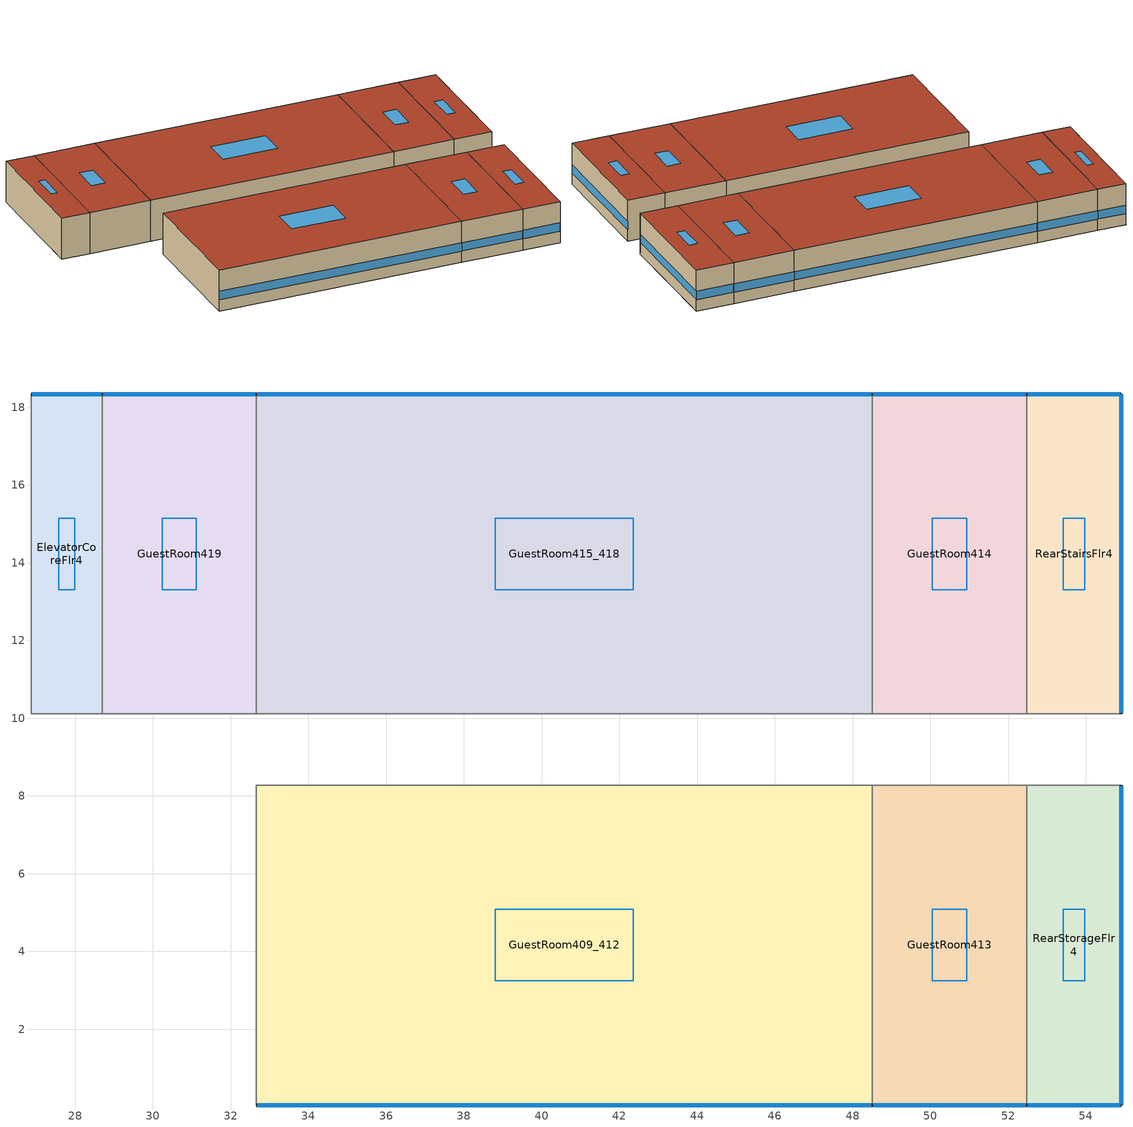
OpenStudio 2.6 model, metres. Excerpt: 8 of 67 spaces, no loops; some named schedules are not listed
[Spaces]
GuestRoom413
 floor to GuestRoom313: 52.47,8.28 52.47,0.05 48.51,0.05 48.51,8.28 z8.84
 wall outside: 48.51,0.05 52.47,0.05 z8.84:11.58
 wall to GuestRoom409_412: 48.51,8.28 48.51,0.05 z8.84:11.58
 wall to CorridorFlr4: 52.47,8.28 48.51,8.28 z8.84:11.58
 wall to RearStorageFlr4: 52.47,0.05 52.47,8.28 z8.84:11.58
 window: 48.54,0.05 52.45,0.05 z9.6:10.16
 roof outside: 52.47,0.05 52.47,8.28 48.51,8.28 48.51,0.05 z11.58
 skylight: 50.94,3.24 50.94,5.08 50.05,5.08 50.05,3.24 z11.58
GuestRoom415_418
 floor to GuestRoom315_318: 48.51,18.34 48.51,10.11 32.66,10.11 32.66,18.34 z8.84
 wall outside: 48.51,18.34 32.66,18.34 z8.84:11.58
 wall to GuestRoom419: 32.66,18.34 32.66,10.11 z8.84:11.58
 wall to CorridorFlr4: 32.66,10.11 48.51,10.11 z8.84:11.58
 wall to GuestRoom414: 48.51,10.11 48.51,18.34 z8.84:11.58
 window: 48.49,18.34 32.69,18.34 z9.6:10.15
 roof outside: 48.51,10.11 48.51,18.34 32.66,18.34 32.66,10.11 z11.58
 skylight: 42.36,13.3 42.36,15.14 38.82,15.14 38.82,13.3 z11.58
RearStairsFlr4
 floor to RearStairsFlr3: 54.91,18.34 54.91,10.11 52.47,10.11 52.47,18.34 z8.84
 wall outside: 54.91,10.11 54.91,18.34 52.47,18.34 z8.84:11.58
 wall to GuestRoom414: 52.47,18.34 52.47,10.11 z8.84:11.58
 wall to CorridorFlr4: 52.47,10.11 54.91,10.11 z8.84:11.58
 window: 54.91,10.13 54.91,18.31 z9.6:10.15; 54.89,18.34 52.5,18.34 z9.6:10.16
 roof outside: 54.91,10.11 54.91,18.34 52.47,18.34 52.47,10.11 z11.58
 skylight: 53.97,13.3 53.97,15.14 53.42,15.14 53.42,13.3 z11.58
RearStorageFlr4
 floor to RearStorageFlr3: 54.91,8.28 54.91,0.05 52.47,0.05 52.47,8.28 z8.84
 wall outside: 52.47,0.05 54.91,0.05 54.91,8.28 z8.84:11.58
 wall to CorridorFlr4: 54.91,8.28 52.47,8.28 z8.84:11.58
 window: 54.91,0.07 54.91,8.25 z9.6:10.15; 52.5,0.05 54.89,0.05 z9.6:10.16
 roof outside: 54.91,0.05 54.91,8.28 52.47,8.28 52.47,0.05 z11.58
 skylight: 53.97,3.24 53.97,5.08 53.42,5.08 53.42,3.24 z11.58
ElevatorCoreFlr4
 floor to ElevatorCoreFlr3: 28.7,18.34 28.7,10.11 26.87,10.11 26.87,18.34 z8.84
 wall outside: 28.7,18.34 26.87,18.34 z8.84:11.58
 wall to GuestRoom419: 28.7,10.11 28.7,18.34 z8.84:11.58
 wall to CorridorFlr4: 26.87,18.34 26.87,10.11 28.7,10.11 z8.84:11.58
 window: 28.67,18.34 26.9,18.34 z9.6:10.17
 roof outside: 28.7,10.11 28.7,18.34 26.87,18.34 26.87,10.11 z11.58
 skylight: 27.99,13.3 27.99,15.14 27.58,15.14 27.58,13.3 z11.58
GuestRoom414
 floor to GuestRoom314: 52.47,18.34 52.47,10.11 48.51,10.11 48.51,18.34 z8.84
 wall outside: 52.47,18.34 48.51,18.34 z8.84:11.58
 wall to CorridorFlr4: 48.51,10.11 52.47,10.11 z8.84:11.58
 window: 52.45,18.34 48.54,18.34 z9.6:10.16
 roof outside: 52.47,10.11 52.47,18.34 48.51,18.34 48.51,10.11 z11.58
 skylight: 50.94,13.3 50.94,15.14 50.05,15.14 50.05,13.3 z11.58
GuestRoom419
 floor to GuestRoom319: 32.66,18.34 32.66,10.11 28.7,10.11 28.7,18.34 z8.84
 wall outside: 32.66,18.34 28.7,18.34 z8.84:11.58
 wall to CorridorFlr4: 28.7,10.11 32.66,10.11 z8.84:11.58
 window: 32.64,18.34 28.73,18.34 z9.6:10.16
 roof outside: 32.66,10.11 32.66,18.34 28.7,18.34 28.7,10.11 z11.58
 skylight: 31.12,13.3 31.12,15.14 30.24,15.14 30.24,13.3 z11.58
GuestRoom409_412
 floor to GuestRoom309_312: 48.51,8.28 48.51,0.05 32.66,0.05 32.66,8.28 z8.84
 wall outside: 32.66,0.05 48.51,0.05 z8.84:11.58
 wall to CorridorFlr4: 48.51,8.28 32.66,8.28 z8.84:11.58
 wall to GuestRoom406_408: 32.66,8.28 32.66,0.05 z8.84:11.58
 window: 32.69,0.05 48.49,0.05 z9.6:10.15
 roof outside: 48.51,0.05 48.51,8.28 32.66,8.28 32.66,0.05 z11.58
 skylight: 42.36,3.24 42.36,5.08 38.82,5.08 38.82,3.24 z11.58
[Site]
Kuujjuaq AP_QC_CAN: Latitude {deg}=58.1; Longitude {deg}=-68.417; Time Zone {hr}=-5; Elevation {m}=39.9; Terrain=Suburbs
[Building]
SmallHotel-CAN_QC_Kuujjuaq.AP.719060_CWEC2016.epw created: 2018-10-11 19:08:58 +0000: North Axis {deg}=180; Default Construction Set=BTAP-Mass at hdd = 8550.0; Standards Number of Stories=4; Standards Number of Above Ground Stories=4; Standards Building Type=SmallHotel
[Site:WaterMainsTemperature]
Calculation Method=Correlation; Annual Average Outdoor Air Temperature {C}=-3.825; Maximum Difference In Monthly Average Outdoor Air Temperatures {deltaC}=36
[Site:GroundTemperature:BuildingSurface]
19.527, 19.502, 19.536, 19.598, 20.002, 21.64, 22.225, 22.375, 21.449, 20.121, 19.802, 19.633
[SizingPeriod:DesignDay] Barometric Pressure {Pa}=100847; Sky Clearness=0; Rain Indicator=0; Snow Indicator=0; Day of Month=21; Daylight Saving Time Indicator=0; Humidity Indicating Type=Wetbulb; Dry-Bulb Temperature Range Modifier Type=DefaultMultipliers
Name | Maximum Dry-Bulb Temperature {C} | Daily Dry-Bulb Temperature Range {deltaC} | Humidity Indicating Conditions at Maximum Dry-Bulb | Wind Speed {m/s} | Wind Direction {deg} | Month | Day Type | Solar Model Indicator | ASHRAE Taub | ASHRAE Taud
Kuujjuaq AP Ann Htg 99.6% Condns DB | -36.2 | 0 | -36.2 | 2.2 | 220 | 1 | WinterDesignDay | ASHRAEClearSky
Kuujjuaq AP Ann Clg .4% Condns DB=>MWB | 24.1 | 10.3 | 16.2 | 4 | 210 | 7 | SummerDesignDay | ASHRAETau | 0.364 | 2.418
[Material:NoMass] Roughness=Smooth; Thermal Absorptance=0.9; Solar Absorptance=0.7
Name | Thermal Resistance {m2-K/W} | Visible Absorptance
Typical Carpet Pad | 0.21648 | 0.8
Typical Insulation 1 | 6.78179 | 0.7
Typical Insulation 2 | 5.19354 | 0.7
Typical Insulation 3 | 7.04224 | 0.7
Typical Carpet Pad 2 | 2.57255 | 0.8
Typical Carpet Pad 3 | 4.69593 | 0.8
Typical Insulation 4 | 0.624982 | 0.7
Typical Insulation 5 | 0.625 | 0.7
[Material]
Name | Roughness | Thickness {m} | Conductivity {W/m-K} | Density {kg/m3} | Specific Heat {J/kg-K} | Thermal Absorptance | Solar Absorptance | Visible Absorptance
100mm Normalweight concrete floor | MediumSmooth | 0.1016 | 2.31 | 2322 | 832
G01 13mm gypsum board | Smooth | 0.0127 | 0.16 | 800 | 1090 | 0.9 | 0.7 | 0.5
G05 25mm wood | MediumSmooth | 0.0254 | 0.15 | 608 | 1630 | 0.9 | 0.5 | 0.5
4 in. Normalweight Concrete Floor | MediumRough | 0.1016 | 2.31 | 2322 | 832 | 0.9 | 0.7 | 0.7
1IN Stucco | Smooth | 0.0253 | 0.6918 | 1858 | 837 | 0.9 | 0.7 | 0.92
8IN CONCRETE HW RefBldg | Rough | 0.2032 | 1.311 | 2240 | 836.8 | 0.9 | 0.7 | 0.7
1/2IN Gypsum | Smooth | 0.0127 | 0.16 | 784.9 | 830 | 0.9 | 0.4 | 0.4
Metal Roof Surface; F08 Metal surface | Smooth | 0.0008 | 45.28 | 7824 | 500 | 0.9 | 0.7 | 0.7
6 in. Normalweight Concrete Floor | MediumRough | 0.1524 | 2.31 | 2322 | 832 | 0.9 | 0.7 | 0.7
[Construction]
BTAP-Int-Floor: 100mm Normalweight concrete floor, Typical Carpet Pad
BTAP-Int-Wall: G01 13mm gypsum board, G01 13mm gypsum board
BTAP-Int-Ceiling: Typical Carpet Pad, 100mm Normalweight concrete floor
BTAP-Ext-DaylightDiffuser: SimpleGlazing
BTAP-Int-Door: G05 25mm wood
BTAP-Ext-Floor-Mass:U-0.142: Typical Insulation 1, 4 in. Normalweight Concrete Floor, Typical Carpet Pad
BTAP-Ext-Wall-Mass:U-0.183: 1IN Stucco, 8IN CONCRETE HW RefBldg, Typical Insulation 2, 1/2IN Gypsum
BTAP-Ext-Roof-Metal:U-0.142: Metal Roof Surface, Typical Insulation 3
BTAP-Grnd-Floor-Mass:U-0.379: 6 in. Normalweight Concrete Floor, Typical Carpet Pad 2
BTAP-Grnd-Roof-Mass:U-0.21: 6 in. Normalweight Concrete Floor, Typical Carpet Pad 3
BTAP-Ext-Door:U-1.6: F08 Metal surface, Typical Insulation 4
BTAP-Ext-OverHeadDoor:U-1.6: Typical Insulation 5
BTAP-Ext-DaylightDiffuser:U=0.160 SHGC=0.600: SimpleGlazing:U=0.160 SHGC=0.600
[DefaultConstructionSet]
BTAP-Mass at hdd = 8550.0: Default Exterior Surface Constructions=BTAP-Mass at hdd = 8550.0; Default Interior Surface Constructions=Default Surface Constructions 2; Default Ground Contact Surface Constructions=BTAP-Mass at hdd = 8550.0 1; Default Exterior SubSurface Constructions=BTAP-Mass at hdd = 8550.0; Default Interior SubSurface Constructions=Default Sub Surface Constructions 2; Interior Partition Construction=BTAP-Int-Door
[DefaultSurfaceConstructions]
Name | Floor Construction | Wall Construction | Roof Ceiling Construction
Default Surface Constructions 2 | BTAP-Int-Floor | BTAP-Int-Wall | BTAP-Int-Ceiling
BTAP-Mass at hdd = 8550.0 | BTAP-Ext-Floor-Mass:U-0.142 | BTAP-Ext-Wall-Mass:U-0.183 | BTAP-Ext-Roof-Metal:U-0.142
BTAP-Mass at hdd = 8550.0 1 | BTAP-Grnd-Floor-Mass:U-0.379 | BTAP-Grnd-Roof-Mass:U-0.21 | BTAP-Grnd-Roof-Mass:U-0.21
[DefaultSubSurfaceConstructions]
Name | Fixed Window Construction | Operable Window Construction | Door Construction | Glass Door Construction | Overhead Door Construction | Skylight Construction | Tubular Daylight Dome Construction | Tubular Daylight Diffuser Construction
Default Sub Surface Constructions 2 | BTAP-Ext-DaylightDiffuser | BTAP-Ext-DaylightDiffuser | BTAP-Int-Door
BTAP-Mass at hdd = 8550.0 | BTAP-Ext-DaylightDiffuser:U=0.160 SHGC=0.600 | BTAP-Ext-DaylightDiffuser:U=0.160 SHGC=0.600 | BTAP-Ext-Door:U-1.6 | BTAP-Ext-DaylightDiffuser:U=0.160 SHGC=0.600 | BTAP-Ext-OverHeadDoor:U-1.6 | BTAP-Ext-DaylightDiffuser:U=0.160 SHGC=0.600 | BTAP-Ext-DaylightDiffuser:U=0.160 SHGC=0.600 | BTAP-Ext-DaylightDiffuser:U=0.160 SHGC=0.600
[WindowMaterial:SimpleGlazingSystem] Solar Heat Gain Coefficient=0.6; Visible Transmittance=0.21
Name | U-Factor {W/m2-K}
SimpleGlazing | 2.2
SimpleGlazing:U=0.160 SHGC=0.600 | 1.6
[Space] Building Story=BuildingStory4
Name | Space Type | Thermal Zone
GuestRoom413 | Space Function Hway lodging - rooms | Sp-GuestRoom413 Sys-1 Flr-4 Sch-F HPlcmt-south ZN
GuestRoom419 | Space Function Hway lodging - rooms | Sp-GuestRoom419 Sys-1 Flr-4 Sch-F HPlcmt-north ZN
GuestRoom415_418 | Space Function Hway lodging - rooms | Sp-GuestRoom415_418 Sys-1 Flr-4 Sch-F HPlcmt-north ZN
RearStairsFlr4 | Space Function Stairway-sch-F | Sp-RearStairsFlr4 Sys-3 Flr-4 Sch-F HPlcmt-east ZN
GuestRoom414 | Space Function Hway lodging - rooms | Sp-GuestRoom414 Sys-1 Flr-4 Sch-F HPlcmt-north ZN
GuestRoom409_412 | Space Function Hway lodging - rooms | Sp-GuestRoom409_412 Sys-1 Flr-4 Sch-F HPlcmt-south ZN
RearStorageFlr4 | Space Function Storage area - occsens | Sp-RearStorageFlr4 Sys-4 Flr-4 Sch-E HPlcmt-east ZN
ElevatorCoreFlr4 | Space Function Lobby - elevator | Sp-ElevatorCoreFlr4 Sys-3 Flr-4 Sch-C HPlcmt-north ZN
[BuildingStory]
BuildingStory4
[SpaceType] Standards Building Type=Space Function
Name | Default Schedule Set | Design Specification Outdoor Air Object | Standards Space Type
Space Function Lobby - elevator | Space Function Lobby - elevator Schedule Set | Space Function Lobby - elevator Ventilation | Lobby - elevator
Space Function Stairway-sch-F | Space Function Stairway-sch-F Schedule Set | Space Function Stairway-sch-F Ventilation | Stairway-sch-F
Space Function Storage area - occsens | Space Function Storage area - occsens Schedule Set | Space Function Storage area - occsens Ventilation | Storage area - occsens
Space Function Hway lodging - rooms | Space Function Hway lodging - rooms Schedule Set | Space Function Hway lodging - rooms Ventilation | Hway lodging - rooms
[People:Definition] Number of People Calculation Method=People/Area; Fraction Radiant=0.3
Name | People per Space Floor Area {person/m2}
Space Function Hway lodging - rooms People Definition | 0.0400417
Space Function Lobby - elevator People Definition | 0.0999967
Space Function Stairway-sch-F People Definition | 0.0049514
Space Function Storage area - occsens People Definition | 0.0100104
[People] Work Efficiency Schedule=Work Efficiency Schedule; Clothing Insulation Schedule=Clothing Schedule; Air Velocity Schedule=Air Velocity Schedule; Multiplier=1
Name | People Definition | Space or SpaceType
Space Function Hway lodging - rooms People | Space Function Hway lodging - rooms People Definition | Space Function Hway lodging - rooms
Space Function Lobby - elevator People | Space Function Lobby - elevator People Definition | Space Function Lobby - elevator
Space Function Stairway-sch-F People | Space Function Stairway-sch-F People Definition | Space Function Stairway-sch-F
Space Function Storage area - occsens People | Space Function Storage area - occsens People Definition | Space Function Storage area - occsens
[Lights:Definition] Design Level Calculation Method=Watts/Area; Fraction Radiant=0.5; Fraction Visible=0.2
Name | Watts per Space Floor Area {W/m2}
Space Function Hway lodging - rooms Lights Definition | 8.09993
Space Function Lobby - elevator Lights Definition | 6.89994
Space Function Stairway-sch-F Lights Definition | 7.39994
Space Function Storage area - occsens Lights Definition | 6.11995
[Lights] Fraction Replaceable=1
Name | Lights Definition | Space or SpaceType
Space Function Hway lodging - rooms Lights | Space Function Hway lodging - rooms Lights Definition | Space Function Hway lodging - rooms
Space Function Lobby - elevator Lights | Space Function Lobby - elevator Lights Definition | Space Function Lobby - elevator
Space Function Stairway-sch-F Lights | Space Function Stairway-sch-F Lights Definition | Space Function Stairway-sch-F
Space Function Storage area - occsens Lights | Space Function Storage area - occsens Lights Definition | Space Function Storage area - occsens
[DesignSpecification:OutdoorAir] Outdoor Air Method=Sum; Outdoor Air Flow per Person {m3/s-person}=0; Outdoor Air Flow Rate {m3/s}=0; Outdoor Air Flow Air Changes per Hour {1/hr}=0
Name | Outdoor Air Flow per Floor Area {m3/s-m2}
Space Function Hway lodging - rooms Ventilation | 0.0005588
Space Function Lobby - elevator Ventilation | 0.0041148
Space Function Stairway-sch-F Ventilation | 0.0003048
Space Function Storage area - occsens Ventilation | 0.0003556
[DefaultScheduleSet] People Activity Level Schedule=NECB-Activity; Infiltration Schedule=Always On
Name | Number of People Schedule | Lighting Schedule | Electric Equipment Schedule
Space Function Hway lodging - rooms Schedule Set; Space Function Stairway-sch-F Schedule Set | NECB-F-Occupancy | NECB-F-Lighting | NECB-F-Electric-Equipment
Space Function Lobby - elevator Schedule Set | NECB-C-Occupancy | NECB-C-Lighting | NECB-C-Electric-Equipment
Space Function Storage area - occsens Schedule Set | NECB-E-Occupancy | NECB-E-Lighting | NECB-E-Electric-Equipment
[ThermostatSetpoint:DualSetpoint]
Name | Heating Setpoint Temperature Schedule | Cooling Setpoint Temperature Schedule
Space Function Hway lodging - rooms Thermostat 61; Space Function Hway lodging - rooms Thermostat 62; Space Function Hway lodging - rooms Thermostat 63; Space Function Hway lodging - rooms Thermostat 69; Space Function Hway lodging - rooms Thermostat 70; Space Function Stairway-sch-F Thermostat 15 | NECB-F-Thermostat Setpoint-Heating | NECB-F-Thermostat Setpoint-Cooling
Space Function Lobby - elevator Thermostat 8 | NECB-C-Thermostat Setpoint-Heating | NECB-C-Thermostat Setpoint-Cooling
Space Function Storage area - occsens Thermostat 18 | NECB-E-Thermostat Setpoint-Heating | NECB-E-Thermostat Setpoint-Cooling
[ElectricEquipment:Definition] Design Level Calculation Method=Watts/Area; Fraction Radiant=0.5
Name | Watts per Space Floor Area {W/m2}
Space Function Hway lodging - rooms Elec Equip Definition | 2.49998
Space Function Lobby - elevator Elec Equip Definition; Space Function Storage area - occsens Elec Equip Definition | 0.999992
[ElectricEquipment]
Name | Electric Equipment Definition | Space or SpaceType
Space Function Hway lodging - rooms Elec Equip | Space Function Hway lodging - rooms Elec Equip Definition | Space Function Hway lodging - rooms
Space Function Lobby - elevator Elec Equip | Space Function Lobby - elevator Elec Equip Definition | Space Function Lobby - elevator
Space Function Storage area - occsens Elec Equip | Space Function Storage area - occsens Elec Equip Definition | Space Function Storage area - occsens
[SpaceInfiltration:DesignFlowRate] Schedule=Always On Discrete; Design Flow Rate Calculation Method=Flow/ExteriorArea; Flow per Exterior Surface Area {m3/s-m2}=0.00025; Constant Term Coefficient=0; Temperature Term Coefficient=0; Velocity Term Coefficient=0.224; Velocity Squared Term Coefficient=0
Name | Space or SpaceType
ElevatorCoreFlr4 Infiltration | ElevatorCoreFlr4
GuestRoom409_412 Infiltration | GuestRoom409_412
GuestRoom413 Infiltration | GuestRoom413
GuestRoom414 Infiltration | GuestRoom414
GuestRoom415_418 Infiltration | GuestRoom415_418
GuestRoom419 Infiltration | GuestRoom419
RearStairsFlr4 Infiltration | RearStairsFlr4
RearStorageFlr4 Infiltration | RearStorageFlr4
[ThermalZone] Use Ideal Air Loads=No
Name | Thermostat
Sp-GuestRoom414 Sys-1 Flr-4 Sch-F HPlcmt-north ZN | Space Function Hway lodging - rooms Thermostat 61
Sp-GuestRoom415_418 Sys-1 Flr-4 Sch-F HPlcmt-north ZN | Space Function Hway lodging - rooms Thermostat 62
Sp-GuestRoom419 Sys-1 Flr-4 Sch-F HPlcmt-north ZN | Space Function Hway lodging - rooms Thermostat 63
Sp-GuestRoom409_412 Sys-1 Flr-4 Sch-F HPlcmt-south ZN | Space Function Hway lodging - rooms Thermostat 69
Sp-GuestRoom413 Sys-1 Flr-4 Sch-F HPlcmt-south ZN | Space Function Hway lodging - rooms Thermostat 70
Sp-RearStairsFlr4 Sys-3 Flr-4 Sch-F HPlcmt-east ZN | Space Function Stairway-sch-F Thermostat 15
Sp-ElevatorCoreFlr4 Sys-3 Flr-4 Sch-C HPlcmt-north ZN | Space Function Lobby - elevator Thermostat 8
Sp-RearStorageFlr4 Sys-4 Flr-4 Sch-E HPlcmt-east ZN | Space Function Storage area - occsens Thermostat 18
[Schedule:Ruleset]
Clothing Schedule: Default Day Schedule=Clothing Schedule Default Winter Clothes
Air Velocity Schedule: Default Day Schedule=Air Velocity Schedule Default
Work Efficiency Schedule: Default Day Schedule=Work Efficiency Schedule Default
NECB-F-Occupancy: Default Day Schedule=NECB-F-Occupancy Default
NECB-Activity: Default Day Schedule=NECB-Activity Default; Summer Design Day Schedule=NECB-Activity Summer Design Day; Winter Design Day Schedule=NECB-Activity Winter Design Day
NECB-F-Lighting: Default Day Schedule=NECB-F-Lighting Default
NECB-F-Electric-Equipment: Default Day Schedule=NECB-F-Electric-Equipment Default
Always On: Default Day Schedule=Always On Default
NECB-F-Thermostat Setpoint-Heating: Default Day Schedule=NECB-F-Thermostat Setpoint-Heating Default
NECB-F-Thermostat Setpoint-Cooling: Default Day Schedule=NECB-F-Thermostat Setpoint-Cooling Default
NECB-C-Occupancy: Default Day Schedule=NECB-C-Occupancy Default
NECB-C-Lighting: Default Day Schedule=NECB-C-Lighting Default
NECB-C-Electric-Equipment: Default Day Schedule=NECB-C-Electric-Equipment Default
NECB-C-Thermostat Setpoint-Heating: Default Day Schedule=NECB-C-Thermostat Setpoint-Heating Default
NECB-C-Thermostat Setpoint-Cooling: Default Day Schedule=NECB-C-Thermostat Setpoint-Cooling Default
NECB-E-Occupancy: Default Day Schedule=NECB-E-Occupancy Default
NECB-E-Lighting: Default Day Schedule=NECB-E-Lighting Default
NECB-E-Electric-Equipment: Default Day Schedule=NECB-E-Electric-Equipment Default
NECB-E-Thermostat Setpoint-Heating: Default Day Schedule=NECB-E-Thermostat Setpoint-Heating Default
NECB-E-Thermostat Setpoint-Cooling: Default Day Schedule=NECB-E-Thermostat Setpoint-Cooling Default
[Schedule:Day]
NECB-F-Thermostat Setpoint-Heating Default: 1, 0, 22, 7, 0, 18, 8, 0, 20, 24, 0, 22
NECB-F-Thermostat Setpoint-Cooling Default: 24, 0, 24
NECB-C-Thermostat Setpoint-Heating Default: 7, 0, 18, 8, 0, 20, 21, 0, 22, 24, 0, 18
NECB-C-Thermostat Setpoint-Cooling Default: 7, 0, 35, 21, 0, 24, 24, 0, 35
NECB-E-Thermostat Setpoint-Heating Default: 7, 0, 18, 8, 0, 20, 19, 0, 22, 24, 0, 18
NECB-E-Thermostat Setpoint-Cooling Default: 7, 0, 35, 19, 0, 24, 24, 0, 35
[Schedule:Rule] Date Specification Type=DateRange; Start Month=1; Start Day=1; End Month=12; End Day=31
Name | Schedule Ruleset | Rule Order | Day Schedule | Apply Monday | Apply Tuesday | Apply Wednesday | Apply Thursday | Apply Friday | Apply Saturday | Apply Sunday
Schedule Rule 11 | NECB-F-Thermostat Setpoint-Heating | 2 | NECB-F-Thermostat Setpoint-Heating Default|Wkdy Day | Yes | Yes | Yes | Yes | Yes
Schedule Rule 12 | NECB-F-Thermostat Setpoint-Heating | 1 | NECB-F-Thermostat Setpoint-Heating Sat Day |  |  |  |  |  | Yes
Schedule Rule 13 | NECB-F-Thermostat Setpoint-Heating | 0 | NECB-F-Thermostat Setpoint-Heating Sun|Hol Day |  |  |  |  |  |  | Yes
Schedule Rule 14 | NECB-F-Thermostat Setpoint-Cooling | 2 | NECB-F-Thermostat Setpoint-Cooling Default|Wkdy Day | Yes | Yes | Yes | Yes | Yes
Schedule Rule 15 | NECB-F-Thermostat Setpoint-Cooling | 1 | NECB-F-Thermostat Setpoint-Cooling Sat Day |  |  |  |  |  | Yes
Schedule Rule 16 | NECB-F-Thermostat Setpoint-Cooling | 0 | NECB-F-Thermostat Setpoint-Cooling Sun|Hol Day |  |  |  |  |  |  | Yes
Schedule Rule 56 | NECB-C-Thermostat Setpoint-Heating | 2 | NECB-C-Thermostat Setpoint-Heating Default|Wkdy Day | Yes | Yes | Yes | Yes | Yes
Schedule Rule 57 | NECB-C-Thermostat Setpoint-Heating | 1 | NECB-C-Thermostat Setpoint-Heating Sat Day |  |  |  |  |  | Yes
Schedule Rule 58 | NECB-C-Thermostat Setpoint-Heating | 0 | NECB-C-Thermostat Setpoint-Heating Sun|Hol Day |  |  |  |  |  |  | Yes
Schedule Rule 59 | NECB-C-Thermostat Setpoint-Cooling | 2 | NECB-C-Thermostat Setpoint-Cooling Default|Wkdy Day | Yes | Yes | Yes | Yes | Yes
Schedule Rule 60 | NECB-C-Thermostat Setpoint-Cooling | 1 | NECB-C-Thermostat Setpoint-Cooling Sat Day |  |  |  |  |  | Yes
Schedule Rule 61 | NECB-C-Thermostat Setpoint-Cooling | 0 | NECB-C-Thermostat Setpoint-Cooling Sun|Hol Day |  |  |  |  |  |  | Yes
Schedule Rule 86 | NECB-E-Thermostat Setpoint-Heating | 2 | NECB-E-Thermostat Setpoint-Heating Default|Wkdy Day | Yes | Yes | Yes | Yes | Yes
Schedule Rule 87 | NECB-E-Thermostat Setpoint-Heating | 1 | NECB-E-Thermostat Setpoint-Heating Sat Day |  |  |  |  |  | Yes
Schedule Rule 88 | NECB-E-Thermostat Setpoint-Heating | 0 | NECB-E-Thermostat Setpoint-Heating Sun|Hol Day |  |  |  |  |  |  | Yes
Schedule Rule 89 | NECB-E-Thermostat Setpoint-Cooling | 2 | NECB-E-Thermostat Setpoint-Cooling Default|Wkdy Day | Yes | Yes | Yes | Yes | Yes
Schedule Rule 90 | NECB-E-Thermostat Setpoint-Cooling | 1 | NECB-E-Thermostat Setpoint-Cooling Sat Day |  |  |  |  |  | Yes
Schedule Rule 91 | NECB-E-Thermostat Setpoint-Cooling | 0 | NECB-E-Thermostat Setpoint-Cooling Sun|Hol Day |  |  |  |  |  |  | Yes
[Schedule:Constant]
Always On Discrete: Value=1
